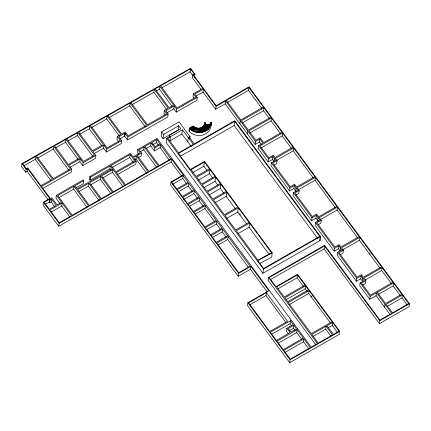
<?xml version="1.0" encoding="UTF-8"?>
<svg xmlns="http://www.w3.org/2000/svg" width="431" height="431" viewBox="0 0 431 431"><rect width="100%" height="100%" fill="white"/><g stroke="black" fill="none" stroke-linecap="round" stroke-linejoin="round"><path stroke-width="0.65" d="M204.348 125.087L204.526 123.584L205.043 123.498L205.037 124.128L204.52 124.117L204.526 123.584M210.484 125.922L210.684 122.582L211.201 122.496L210.969 126.229A12.429 11.034 7.3 0 1 202.128 135.232A12.429 11.034 7.3 0 1 189.101 131.315L189.284 128.142L193.207 125.9C196.466 130.06 204.757 128.309 204.714 122.598L205.231 122.609L204.881 126.051L204.892 125.297L210.495 125.421M210.684 122.582L210.646 124.252L211.163 124.263L211.201 122.496M189.284 128.142C195.302 135.873 210.479 133.19 211.357 122.743L210.84 122.733C209.956 132.603 195.793 135.21 189.877 128.109L193.136 126.493C196.633 130.372 204.445 128.864 205.226 123.363L204.709 123.293M197.296 132.36L197.565 129.559L196.768 129.429L196.994 128.045M197.317 132.441L197.366 131.983M197.732 128.169L197.554 129.677L198.352 129.709L198.432 132.753M194.586 77.117L194.963 74.197L190.599 68.297L21.922 163.651L21.55 166.571L25.725 172.217L27.148 171.403L27.525 168.483L26.102 169.297L25.725 172.217M50.82 180.465L35.234 159.389L35.606 156.469L22.644 163.796L26.243 168.661L27.665 167.848L40.897 185.739L52.393 179.161L35.606 156.469M27.525 168.483L49.754 198.535L43.429 202.15L43.057 205.07L58.74 226.275L171.107 161.991L171.479 159.071L59.117 223.355L58.74 226.275M68.788 170.191L53.261 149.196L53.633 146.276L36.468 155.979L53.255 178.671L70.355 168.887L53.633 146.276M49.775 202.829L49.236 202.096L49.608 199.17L44.151 202.295L49.333 209.299L56.213 205.366L51.575 199.09L50.152 199.903L49.775 202.829L51.197 202.015L51.575 199.09M76.104 187.76L83.253 183.665L83.63 180.745L83.059 179.975L56.326 195.27L55.955 198.19L60.054 203.734M78.113 159.357L65.49 142.289L65.868 139.369L54.505 145.791L68.351 164.513L79.67 158.037L65.868 139.369M69.924 217.079L61.741 206.013L62.112 203.093L49.899 210.08L59.252 222.73L71.471 215.737L62.112 203.093M216.082 106.333L225.532 100.897L225.16 103.817L215.705 109.253L216.082 106.333L203.394 89.185L194.801 94.103L197.242 97.401L196.865 100.321L176.295 112.087L176.667 109.167L174.232 105.87L165.698 110.751L168.138 114.048L167.767 116.968L127.49 140.01L127.867 137.09L125.001 133.211L118.805 136.756L121.671 140.635L121.294 143.555L106.452 152.046L106.823 149.126L103.957 145.252L92.999 151.523L95.865 155.397L95.488 158.317L82.752 165.606L83.129 162.681L80.263 158.807L68.917 165.299L71.783 169.173L71.411 172.093L42.841 188.439M92.875 156.426L77.424 135.533L77.801 132.613L66.724 138.874L83.404 161.426L94.437 155.112L77.801 132.613M87.003 207.289L73.609 189.177L73.981 186.257L57.738 195.55L72.316 215.258L88.56 205.964L73.981 186.257M82.752 165.606L79.886 161.733L80.263 158.807M101.824 145.807L89.276 128.842L89.648 125.922L78.668 132.128L92.433 150.737L103.375 144.477L89.648 125.922M98.947 200.458L88.377 186.176L88.754 183.25L77.661 189.597L89.4 205.474L100.493 199.127L88.754 183.25M376.457 292.778L376.085 295.698L369.76 299.313L370.137 296.393L376.457 292.778L391.677 313.353L379.916 320.082L324.624 245.325L268.508 277.429L317.442 343.588L311.204 347.154L157.132 138.383L137.721 149.487L140.161 152.779L132.99 156.884L130.356 153.328L89.874 176.489L89.497 179.409L90.068 180.18L109.9 168.839L110.271 165.913L90.445 177.26L90.068 180.18M119.247 135.867L106.732 118.951L107.109 116.031L90.488 125.426L107.098 147.881L120.265 140.35L117.399 136.476L120.793 134.537L107.109 116.031M106.452 152.046L103.585 148.172L103.957 145.252M110.912 193.627L100.331 179.323L100.709 176.398L89.594 182.76L101.35 198.648L112.464 192.291L100.709 176.398M123.072 186.655L112.507 172.368L112.879 169.448L101.56 175.923L113.305 191.8L124.624 185.325L112.879 169.448M117.399 136.476L117.027 139.396L118.816 141.821M127.49 140.01L124.624 136.137L125.001 133.211M124.769 136.331L125.141 133.405M145.08 126.595L129.785 105.924L130.157 102.998L107.944 115.556L121.628 134.057L125.276 131.972L128.142 135.846L146.626 125.265L130.157 102.998M133.233 162.261L129.709 157.493L130.081 154.567L111.106 165.429L115.81 171.78L134.784 160.925L130.081 154.567M146.572 173.23L136.007 158.947L136.385 156.027L133.545 157.649L136.174 161.205L135.797 164.125L117.738 174.458M137.721 149.487L137.349 152.407L138.739 154.287M141.567 153.064L137.22 155.553L148.954 171.414L158.317 166.059L144.148 146.896L139.127 149.767L141.567 153.064L141.19 155.984L138.475 157.541M156.76 167.384L143.771 149.821L144.148 146.896M166.635 109.528L153.894 92.304L154.271 89.384L131.013 102.53L147.467 124.774L166.716 113.762L164.281 110.465L168.203 108.219L154.271 89.384M154.427 150.893L150.705 145.861L151.082 142.941L144.994 146.421L159.158 165.569L170.773 158.92L160.504 144.708L154.799 147.973L154.427 150.893L160.127 147.634L160.504 144.708M172.098 106.409L159.368 89.201L159.745 86.281L155.117 88.899L169.054 107.739L173.666 105.099L159.745 86.281M158.392 145.247L156.464 142.575L156.841 139.655L151.944 142.456L155.085 146.696L159.928 143.927L156.841 139.655M164.281 110.465L163.904 113.385L164.949 114.797M189.78 138.405L190.006 136.611L179.102 121.865L161.647 131.848L161.108 136.034L163.02 138.615L178.165 129.952L178.698 125.771L163.554 134.434L163.02 138.615M178.698 125.771L180.88 128.718L169.426 135.269L170.17 136.271L166.652 138.286L166.118 142.467L262.899 273.313L319.91 240.697L320.443 236.517L234.782 120.707L194.209 143.922L189.161 137.096L190.006 136.611M169.2 137.063L169.426 135.269M176.295 112.087L173.855 108.79L174.232 105.87M170.45 136.654L169.916 140.835L181.877 133.993L182.415 129.806L167.778 138.184L178.623 152.843L193.368 144.407L182.415 129.806M171.479 159.071L183.229 174.954L170.967 181.968L170.595 184.888L238.208 276.293L250.465 269.283L250.842 266.358L238.58 273.373L238.208 276.293M192.727 75.436L190.082 71.858L190.454 68.938L160.612 85.807L176.952 107.895L195.803 97.11L193.368 93.813L202.807 88.414L192.792 74.875L194.236 74.046L190.454 68.938M192.792 74.875L192.42 77.795L200.894 89.249M193.368 93.813L192.991 96.733L194.036 98.149M186.575 183.719L182.717 178.504L183.089 175.579L171.678 182.108L176.694 188.891L188.105 182.361L183.089 175.579M189.101 131.315L189.473 128.395M191.278 146.492L187.781 141.761L188.32 137.581M190.028 128.379L193.12 126.606L190.427 128.734L190.044 128.26M193.136 126.493L193.395 126.994L190.847 129.246L190.383 128.567M190.518 129.332L193.783 126.439M191.989 129.774L194.273 126.865M192.56 130.873L194.85 127.215M194.004 131.072L195.566 127.598M192.167 191.272L188.304 186.047L188.676 183.127L177.26 189.662L182.281 196.45L193.697 189.915L188.676 183.127M215.705 109.253L203.023 92.105L203.394 89.185M200.566 132.29L199.865 129.898L199.914 128.05M203.701 131.843L201.956 129.483L202.182 127.727L201.891 127.339M197.409 198.384L193.885 193.621L194.257 190.696L182.868 197.215L187.56 203.567L198.955 197.048L194.257 190.696M204.202 131.029L202.511 129.192L202.748 127.323L202.419 126.962M205.458 130.997L203.071 128.891L203.324 126.903L202.947 126.574M207.063 129.909L203.938 128.109L204.224 125.89L203.782 125.631M204.402 125.055L204.714 122.598M208.776 128.675L204.536 127.199L204.849 124.742L204.359 124.575M204.924 124.435L205.043 123.498M205.231 122.609L204.698 126.709L209.256 127.845M208.254 129.343L208.394 128.293L208.836 128.546M203.26 206.282L199.165 200.749L199.537 197.829L188.137 204.353L193.347 211.395L204.747 204.87L199.537 197.829M206.95 170.385L203.874 166.221L204.407 162.04L191.078 169.663L196.083 176.43L209.412 168.801L204.407 162.04M209.552 127.598L209.698 126.434L210.188 126.601M210.5 124.688L210.673 123.05M210.366 125.992L210.84 122.733M210.985 125.669L211.357 122.743M214.692 221.728L204.951 208.556L205.328 205.635L193.907 212.171L204.817 226.916L216.233 220.386L205.328 205.635M212.537 177.928L209.455 173.758L209.989 169.577L196.649 177.206L201.66 183.978L214.999 176.349L209.989 169.577M217.822 185.05L215.037 181.289L215.575 177.103L202.214 184.748L206.988 191.202L220.349 183.558L215.575 177.103M223.754 193.083L220.365 188.498L220.904 184.317L207.548 191.957L212.822 199.084L226.173 191.445L220.904 184.317M220.532 229.626L216.427 224.072L216.798 221.146L205.382 227.681L210.608 234.75L222.03 228.22L216.798 221.146M317.604 238.397L234.108 125.518L234.647 121.332L178.482 153.463L190.362 169.518L204.547 161.404L272.22 252.889L271.681 257.07L259.57 263.632M235.24 208.615L226.2 196.391L226.733 192.204L213.388 199.844L224.395 214.724L237.745 207.09L226.733 192.204M226.07 237.12L222.218 231.91L222.59 228.99L211.185 235.515L216.195 242.292L227.6 235.762L222.59 228.99M239.889 123.729L240.261 120.809M248.542 267.516L227.794 239.469L228.171 236.549L216.782 243.068L238.726 272.731L250.115 266.213L228.171 236.549M261.822 108.38L248.509 90.381L248.881 87.461L226.372 100.412L240.821 119.942L263.368 107.044L248.881 87.461M247.394 133.879L247.766 130.959M246.5 223.824L237.772 212.03L238.311 207.85L224.955 215.489L235.66 229.965L249.016 222.321L238.311 207.85M255.561 141.492L259.909 139.003L259.532 141.923L255.184 144.412L255.561 141.492L225.532 100.897M259.909 139.003L262.932 143.092L258.584 145.581L258.207 148.501L268.174 161.975L272.521 159.486L272.898 156.566L268.551 159.05L268.174 161.975M269.337 118.552L263.556 110.74L263.934 107.82L241.398 120.712L248.331 130.081L270.862 117.194L263.934 107.82M268.982 254.225L249.043 227.266L249.576 223.086L236.226 230.72L257.943 260.082L271.508 252.738L249.576 223.086M280.414 133.54L271.061 120.895L271.438 117.97L248.913 130.862L255.842 140.226L260.189 137.742L263.777 142.596L281.96 132.198L271.438 117.97M250.842 266.358L268.863 290.726L247.884 302.724L247.513 305.649L289.718 362.703L339.429 334.262L339.806 331.342L297.6 274.283L275.948 286.674L269.213 277.575L324.484 245.956L379.781 320.707L379.404 323.627L409.078 306.651L409.45 303.731L249.021 86.836L216.217 105.708L193.519 75.021L194.963 74.197M272.898 156.566L275.662 160.305L271.315 162.794L270.943 165.714L289.589 190.928L293.937 188.439L294.314 185.519L289.966 188.002L289.589 190.928M274.278 158.436L273.906 161.356L272.521 159.486M277.085 160.591L272.737 163.08L290.241 186.747L294.588 184.258L296.609 186.989L314.797 176.581L293.603 147.93L275.414 158.339L277.085 160.591L276.707 163.511L273.992 165.068M262.899 273.313L263.438 269.133L166.652 138.286M291.491 148.501L282.165 135.889L282.537 132.969L260.001 145.867L268.825 157.794L273.173 155.311L274.843 157.563L293.032 147.16L282.537 132.969M285.985 322.63L265.997 295.607L266.369 292.687L248.579 302.864L269.768 331.509L287.558 321.327L266.369 292.687M268.508 277.429L268.136 280.355L315.875 344.897M313.224 177.879L293.231 150.85L293.603 147.93M294.314 185.519L297.778 190.206L293.43 192.689L293.058 195.609L311.645 220.747L315.993 218.258L316.37 215.338L312.022 217.822L311.645 220.747M295.671 190.782L296.043 187.862M299.184 190.486L294.836 192.975L312.297 216.577L316.645 214.088L318.649 216.798L336.848 206.384L315.368 177.346L297.169 187.76L299.184 190.486L298.812 193.406L296.097 194.963M286.793 328.293L289.998 332.63L276.384 340.42L270.356 332.269L290.462 320.761L293.285 324.581L286.793 328.293L286.421 331.218L288.199 333.626M291.501 325.594L290.09 323.681L290.462 320.761M303.44 286.421L297.088 277.833L297.46 274.913L276.659 286.814L284.201 297.013L305.003 285.112L297.46 274.913M295.009 330.308L293.5 328.266L293.872 325.346L288.215 328.584L290.86 332.156L296.517 328.923L293.872 325.346M289.718 362.703L290.09 359.783L247.884 302.724M335.28 207.694L314.996 180.266L315.368 177.346M301.77 339.45L296.706 332.608L297.083 329.683L276.944 341.207L283.178 349.627L303.311 338.109L297.083 329.683M307.034 291.264L305.207 288.792L305.579 285.866L284.751 297.783L287.682 301.743L308.51 289.826L305.579 285.866M316.37 215.338L319.807 219.982L315.46 222.471L315.083 225.391L334.176 251.203L338.524 248.714L338.895 245.794L334.548 248.283L334.176 251.203M317.712 220.58L318.089 217.66M330.529 323.034L308.688 293.506L309.065 290.586L288.242 302.497L311.274 333.632L332.096 321.72L309.065 290.586M308.833 349.013L303.499 341.81L303.877 338.885L283.754 350.398L290.23 359.147L310.347 347.639L303.877 338.885M321.23 220.273L316.882 222.757L334.828 247.022L339.175 244.533L340.986 246.979L359.168 236.576L337.408 207.16L319.226 217.563L321.23 220.273L320.858 223.193L318.137 224.745M320.007 237.325L320.163 236.129L263.573 268.502L257.803 260.696L272.22 252.889M319.786 240.767L320.325 236.587M379.404 323.627L324.112 248.876L324.484 245.956M357.606 237.896L337.037 210.08L337.408 207.16M330.652 335.819L325.728 329.16L326.105 326.24L311.85 334.391L318.288 343.098L332.543 334.946L326.105 326.24M338.895 245.794L341.95 249.921L337.602 252.41L337.225 255.33L356.415 281.271L360.763 278.787L361.14 275.862L356.793 278.351L356.415 281.271M340.425 247.857L340.048 250.777L338.524 248.714M337.57 332.581L332.274 325.421L332.651 322.501L326.962 325.755L333.395 334.451L339.084 331.197L332.651 322.501M343.356 250.201L339.008 252.69L357.067 277.106L361.415 274.622L363.355 277.241L381.559 266.827L359.75 237.341L341.541 247.755L343.356 250.201L342.979 253.126L340.264 254.678M379.997 268.141L359.373 240.261L359.75 237.341M361.14 275.862L364.448 280.339L360.1 282.828L359.729 285.748L369.76 299.313M362.794 278.103L362.417 281.023L360.763 278.787M365.86 280.624L361.512 283.108L370.412 295.143L392.959 282.246L382.119 267.592L363.92 278L365.86 280.624L365.488 283.544L362.767 285.101M391.423 283.598L381.742 270.512L382.119 267.592M384.646 307.276L385.023 304.356M400.243 295.531L393.147 285.942L393.525 283.022L377.308 292.293L385.583 303.483L401.794 294.206L393.525 283.022M407.176 304.895L401.999 297.891L402.371 294.971L386.149 304.254L392.522 312.874L408.75 303.591L402.371 294.971M196.024 132.247L196.127 131.794M196.132 132.177L196.784 129.316L196.003 129.106L196.267 127.856M194.796 131.811L194.957 131.38M195.081 131.579L196.019 128.993L195.254 128.713M193.562 131.38L193.783 130.965M194.02 130.959L195.27 128.594L194.5 128.185M204.536 127.199L204.897 125.933L209.681 126.558M192.361 130.674L194.516 128.066L193.891 127.684M203.938 128.109L204.547 127.08L208.793 128.557M191.348 130.076L193.907 127.571L193.379 127.107M190.06 128.917L190.443 128.621M193.153 126.509L193.541 126.208M190.41 128.853L193.126 126.741M202.511 129.192L203.082 128.772L205.474 130.879M203.071 128.891L203.955 127.991L207.602 130.092M227.73 102.336L248.509 90.381M70.242 167.244L79.886 161.733M94.351 153.452L103.585 148.172M120.12 138.712L124.624 136.137M167.034 112.696L173.855 108.79M196.148 96.038L203.023 92.105M71.783 169.173L41.462 186.521L50.432 198.643L51.855 197.829L57.07 204.881L61.547 202.322L56.326 195.27M83.129 162.681L95.865 155.397M106.823 149.126L121.671 140.635M127.867 137.09L168.138 114.048M176.667 109.167L197.242 97.401M83.63 180.745L74.827 185.783L77.079 188.826L112.313 168.672L110.271 165.913M44.867 204.59L49.236 202.096M59.101 197.479L73.609 189.177M112.459 167.363L129.709 157.493M140.425 151.734L143.771 149.821M146.281 148.393L150.705 145.861M152.66 144.757L156.464 142.575M90.887 184.727L100.331 179.323M79.04 191.52L88.377 186.176M102.885 177.874L112.507 172.368M134.871 159.594L136.007 158.947M136.174 161.205L116.365 172.54L125.475 184.856L148.124 171.894L136.385 156.027M51.267 212.004L61.741 206.013M180.266 156.324L234.108 125.518M242.179 122.97L263.556 110.74M249.689 133.12L271.061 120.895M192.862 172.524L203.874 166.221M172.443 184.376L182.717 178.504M198.432 180.061L209.455 173.758M178.596 191.601L188.304 186.047M260.782 148.124L282.165 135.889M204.003 187.604L215.037 181.289M183.633 199.488L193.885 193.621M209.337 194.812L220.365 188.498M189.473 206.293L199.165 200.749M276.745 160.284L293.231 150.85M195.248 214.11L204.951 208.556M215.171 202.699L226.2 196.391M206.718 229.621L216.427 224.072M226.744 218.345L237.772 212.03M212.521 237.459L222.218 231.91M298.5 189.705L314.996 180.266M238.014 233.575L249.043 227.266M218.113 245.007L227.794 239.469M320.556 219.508L337.037 210.08M263.438 269.133L320.443 236.517M270.587 279.498L324.112 248.876M342.877 249.7L359.373 240.261M249.926 304.803L265.997 295.607M278.017 288.743L297.088 277.833M286.114 299.712L305.207 288.792M289.605 304.426L308.688 293.506M365.251 279.945L381.742 270.512M271.702 334.203L290.09 323.681M289.54 330.534L293.5 328.266M278.297 343.141L296.706 332.608M378.671 294.222L393.147 285.942M285.106 352.332L303.499 341.81M313.186 336.336L325.728 329.16M328.298 327.7L332.274 325.421M290.09 359.783L339.806 331.342M387.512 306.182L401.999 297.891M379.781 320.707L409.45 303.731M23.958 165.763L35.234 159.389M37.809 157.929L53.261 149.196M55.836 147.747L65.49 142.289M68.098 140.808L77.424 135.533M79.449 134.397L89.276 128.842M91.835 127.377L106.732 118.951M109.323 117.491L129.785 105.924M132.382 104.469L153.894 92.304M156.48 90.839L159.368 89.201M161.991 87.735L190.082 71.858M201.956 129.483L202.527 129.074L204.639 131.374M199.865 129.898L200.62 129.731L201.606 132.172M204.865 124.898L210.5 123.983M204.876 125.254L210.506 124.338M210.49 124.457L204.86 125.373L210.479 125.54M210.608 124.063L211.125 124.133M206.077 126.208L209.665 126.671M204.526 124.015L205.027 124.139M210.236 125.437L210.748 125.561M204.714 126.59L209.272 127.727M204.078 125.103L204.542 125.319L204.246 127.657L207.122 128.971M209.154 127.425L209.628 127.641M204.256 127.538L207.715 129.117M203.367 126.105L203.777 126.396L203.507 128.503L205.91 130.221M207.618 129.149L208.038 129.451M203.524 128.384L206.406 130.448M206.665 129.85L207.042 130.184M205.706 130.545L206.045 130.911M181.877 133.993L187.781 141.761M369.362 252.959L370.159 254.037M376.085 295.698L389.737 314.156M259.532 141.923L261.423 144.482M293.937 188.439L296.366 191.72M315.993 218.258L318.401 221.512M258.584 145.581L268.551 159.05M271.315 162.794L289.966 188.002M293.43 192.689L312.022 217.822M315.46 222.471L334.548 248.283M337.602 252.41L356.793 278.351M360.1 282.828L370.137 296.393M225.16 103.817L255.184 144.412M234.647 121.332L319.737 236.371M252.135 149.072L252.938 150.155M319.624 240.315L319.91 240.697M204.623 131.035L204.914 131.423M203.718 131.724L201.972 129.365L201.282 129.677L201.25 127.624M311.16 296.043L311.958 297.121M239.647 213.765L240.45 214.848M161.647 131.848L163.554 134.434M171.107 161.991L181.677 176.284M250.465 269.283L267.312 292.056M151.082 142.941L154.799 147.973M170.967 181.968L238.58 273.373M109.9 168.839L110.918 170.213M89.874 176.489L90.445 177.26M49.608 199.17L50.152 199.903M51.197 202.015L54.678 206.718M21.922 163.651L26.102 169.297M27.148 171.403L48.186 199.844M43.429 202.15L59.117 223.355M160.127 147.634L169.254 160.267M203.497 131.536L203.739 131.956M202.635 131.886L201.293 129.559L200.604 129.844L200.614 127.888M201.616 130.259L202.618 132.005M202.295 131.816L202.484 132.252M201.094 132.085L201.229 132.543M200.754 132.775L199.882 129.785L199.117 129.92L199.208 128.174M199.849 132.134L199.919 132.592M199.601 132.716L199.133 129.801L198.335 129.828L198.47 128.196M198.599 132.172L198.616 132.64"/></g></svg>
